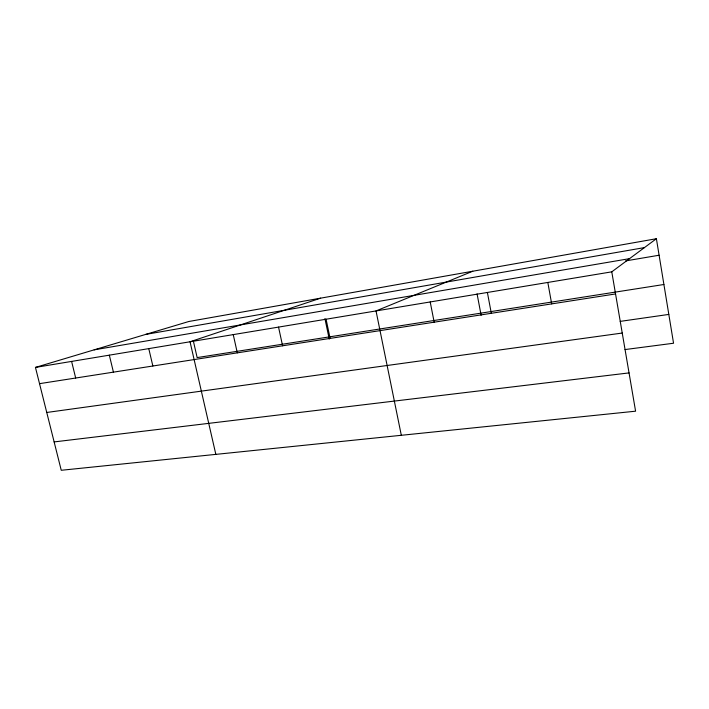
<?xml version="1.0" encoding="UTF-8"?>
<svg xmlns="http://www.w3.org/2000/svg" width="709" height="709" viewBox="0 0 709 709"><rect width="100%" height="100%" fill="white"/><g stroke="black" fill="none" stroke-linecap="round" stroke-linejoin="round"><path stroke-width="1.06" d="M611.778 271.839L635.592 411.193L61.249 470.28L35.45 367.413L611.778 271.839L656.392 238.72L673.55 343.236L625.028 349.564M472.788 271.219L376.027 310.932L401.312 435.291M320.619 298.161L190.039 341.773L215.837 454.372M35.45 367.413L188.895 321.478L656.392 238.72M145.7 334.409L644.437 247.601M94.129 349.847L629.565 258.643M625.498 260.93L659.104 255.231M663.908 284.495L197.146 357.584L193.309 340.781M39.527 383.658L615.554 293.943M620.207 321.381L668.817 314.415M46.75 412.47L622.236 333.044M54.132 441.92L629.051 372.907M71.6 361.413L75.677 378.021M109.337 355.156L113.422 372.145M148.775 348.615L152.86 366.004M233.243 334.613L237.311 352.852M278.54 327.097L282.59 345.797M326.078 319.218L330.11 338.397M324.926 318.625L329.233 339.088M430.212 301.945L434.174 322.187M477.068 293.863L481.127 315.292M487.393 292.471L491.31 313.289M547.827 282.448L551.673 303.886"/></g></svg>
